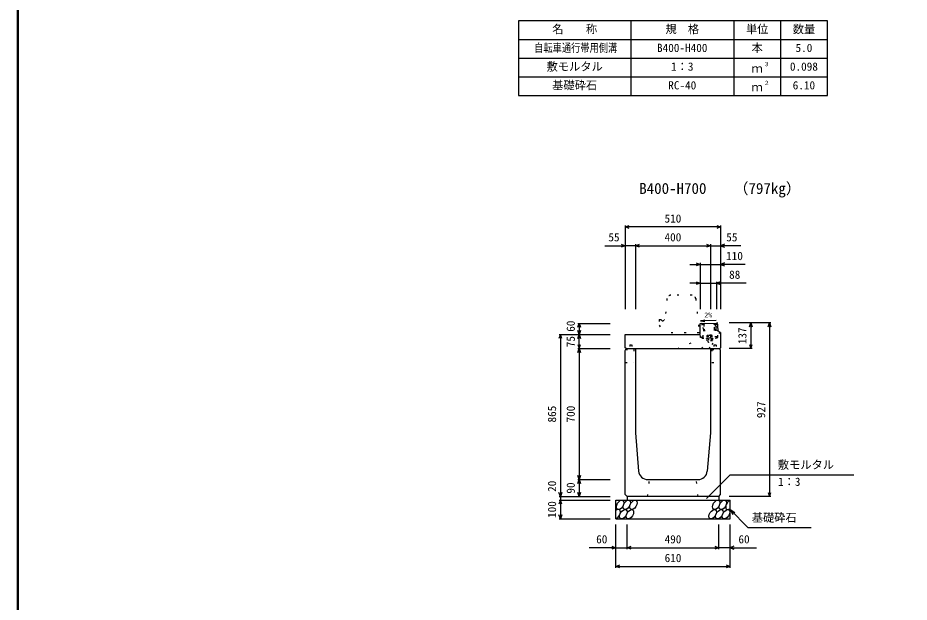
# Model space of a CAD drawing. Units: millimetres, scale not verified. Extents: x -12600 to 12600, y -5940 to 5940.
# Drawn here: x -3800 to 962, y -413 to 2709 of the extents above; entities that cross this region are included whole.
import ezdxf
from ezdxf.enums import TextEntityAlignment as Align

# ---------------------------------------------------------------- set-up
doc = ezdxf.new("R2010")
doc.units = ezdxf.units.MM
doc.header["$LTSCALE"] = 40
doc.linetypes.add('DOTTED', pattern=[1.75, 0.25, -1.5])
for name, color, linetype, lineweight in [('0-0_DIM', 7, 'Continuous', 25), ('0-2_HATCH', 6, 'Continuous', 25), ('0-3_HYO', 3, 'Continuous', 25), ('0-4_HYO2', 4, 'Continuous', 25), ('0-5_OUTLINE', 3, 'Continuous', 25), ('0-6_OUTLINE2', 4, 'DOTTED', 25), ('0-7_TXT', 7, 'Continuous', 25), ('0-8_WAKU', 3, 'Continuous', 25)]:
    doc.layers.add(name, color=color, linetype=linetype, lineweight=lineweight)
doc.styles.add('ＭＳ ゴシック', font='')
doc.styles.get('ＭＳ ゴシック').set_extended_font_data('MS Gothic')

msp = doc.modelspace()

# ---------------------------------------------------------------- linework, layer by layer
at = {"layer": '0-0_DIM'}
for p, q in [((-555, 1598.96), (-555, 1151.46)), ((-45, 1591.46), (-555, 1591.46)), ((-45, 1598.96), (-45, 1151.46)), ((-663.38, 1491.46), (-555, 1491.46)), ((-500, 1491.46), (-555, 1491.46)), ((-500, 1498.96), (-500, 1151.46)), ((-500, 1491.46), (-100, 1491.46)), ((-100, 1498.96), (-100, 1151.46)), ((-100, 1491.46), (-45, 1491.46)), ((63.38, 1491.46), (-45, 1491.46)), ((-210, 1391.46), (-155, 1391.46)), ((-155, 1398.96), (-155, 1151.46)), ((-155, 1391.46), (-45, 1391.46)), ((86.52, 1391.46), (-45, 1391.46)), ((-155, 1291.46), (-210, 1291.46)), ((-155, 1291.46), (-67, 1291.46)), ((-67, 1298.96), (-67, 1151.46)), ((91.78, 1291.46), (-67, 1291.46)), ((-808.5, 1076.46), (-636, 1076.46)), ((-801, 1076.46), (-801, 1016.46)), ((223.5, 1078.46), (1, 1078.46)), ((116, 1078.46), (116, 941.46)), ((216, 1078.46), (216, 151.46)), ((-908.5, 1016.46), (-636, 1016.46)), ((-901, 1016.46), (-901, 151.46)), ((-801, 941.46), (-801, 1016.46)), ((-808.5, 941.46), (-636, 941.46)), ((-801, 941.46), (-801, 241.46)), ((123.5, 941.46), (1, 941.46)), ((-808.5, 241.46), (-636, 241.46)), ((-801, 241.46), (-801, 151.46)), ((-121.23, 140.65), (5, 266.89)), ((5, 266.89), (666.46, 266.89)), ((-908.5, 151.46), (-636, 151.46)), ((-901, 151.46), (-901, 131.46)), ((223.5, 151.46), (1, 151.46)), ((-908.5, 131.46), (-636, 131.46)), ((-901, 131.46), (-901, 31.46)), ((5, 81.46), (100.76, -14.29)), ((5, 81.46), (30.98, 66.46)), ((5, 81.46), (20, 55.48)), ((-908.5, 31.46), (-636, 31.46)), ((-605, -229.9), (-605, 1.46)), ((-545, -129.9), (-545, 1.46)), ((-55, -129.9), (-55, 1.46)), ((5, -229.9), (5, 1.46)), ((100.76, -14.29), (438.31, -14.29)), ((-605, -122.4), (-746.79, -122.4)), ((-605, -122.4), (-545, -122.4)), ((-545, -122.4), (-55, -122.4)), ((5, -122.4), (-55, -122.4)), ((5, -122.4), (146.79, -122.4)), ((-605, -222.4), (5, -222.4))]:
    msp.add_line(p, q, dxfattribs=at)
for points in [[(-533.86, 1583.77), (-555, 1591.46), (-533.86, 1599.16)], [(-66.14, 1599.16), (-45, 1591.46), (-66.14, 1583.77)], [(-576.14, 1499.16), (-555, 1491.46), (-576.14, 1483.77)], [(-478.86, 1483.77), (-500, 1491.46), (-478.86, 1499.16)], [(-121.14, 1499.16), (-100, 1491.46), (-121.14, 1483.77)], [(-23.86, 1499.16), (-45, 1491.46), (-23.86, 1483.77)], [(-176.14, 1399.16), (-155, 1391.46), (-176.14, 1383.77)], [(-23.86, 1399.16), (-45, 1391.46), (-23.86, 1383.77)], [(-176.14, 1299.16), (-155, 1291.46), (-176.14, 1283.77)], [(-45.86, 1299.16), (-67, 1291.46), (-45.86, 1283.77)], [(-808.7, 1055.32), (-801, 1076.46), (-793.3, 1055.32)], [(108.3, 1057.32), (116, 1078.46), (123.7, 1057.32)], [(208.3, 1057.32), (216, 1078.46), (223.7, 1057.32)], [(-893.3, 995.32), (-901, 1016.46), (-908.7, 995.32)], [(-793.3, 1037.61), (-801, 1016.46), (-808.7, 1037.61)], [(-808.7, 995.32), (-801, 1016.46), (-793.3, 995.32)], [(-808.7, 962.61), (-801, 941.46), (-793.3, 962.61)], [(108.3, 962.61), (116, 941.46), (123.7, 962.61)], [(-808.7, 920.32), (-801, 941.46), (-793.3, 920.32)], [(-793.3, 262.61), (-801, 241.46), (-808.7, 262.61)], [(-808.7, 220.32), (-801, 241.46), (-793.3, 220.32)], [(-893.3, 172.61), (-901, 151.46), (-908.7, 172.61)], [(-793.3, 172.61), (-801, 151.46), (-808.7, 172.61)], [(208.3, 172.61), (216, 151.46), (223.7, 172.61)], [(-893.3, 110.32), (-901, 131.46), (-908.7, 110.32)], [(-893.3, 52.61), (-901, 31.46), (-908.7, 52.61)], [(-626.14, -114.71), (-605, -122.4), (-626.14, -130.1)], [(-523.86, -130.1), (-545, -122.4), (-523.86, -114.71)], [(-76.14, -114.71), (-55, -122.4), (-76.14, -130.1)], [(26.14, -114.71), (5, -122.4), (26.14, -130.1)], [(-583.86, -230.1), (-605, -222.4), (-583.86, -214.71)], [(-16.14, -214.71), (5, -222.4), (-16.14, -230.1)]]:
    msp.add_lwpolyline(points, dxfattribs=at)
at = {"layer": '0-2_HATCH', "linetype": 'DOTTED'}
for p, q in [((-66.07, 998.28), (-67.72, 1078.26)), ((-144.16, 1001.68), (-153.16, 1001.49)), ((-66.2, 1004.28), (-144.18, 1002.68)), ((-137.68, 1002.81), (-138.54, 1044.8)), ((-138.4, 1037.8), (-73.41, 1039.14)), ((-114.5, 1012.66), (-116.96, 1010.74)), ((-116.81, 1003.24), (-116.96, 1010.74)), ((-90.57, 1003.78), (-116.81, 1003.24)), ((-116.57, 1011.09), (-114.5, 1012.66)), ((-93.26, 1013.1), (-114.5, 1012.66)), ((-110.56, 1003.37), (-110.72, 1010.87)), ((-96.81, 1003.65), (-96.97, 1011.15)), ((-91.13, 1011.61), (-93.26, 1013.1)), ((-90.57, 1003.78), (-90.72, 1011.28)), ((-73.56, 1046.14), (-72.69, 1004.15)), ((-66.18, 1003.28), (-60.18, 1003.4)), ((-60.18, 1003.4), (-60.86, 1036.65)), ((-120.06, 997.17), (-87.07, 997.85)), ((-117.13, 983.23), (-117.39, 995.73)), ((-89.42, 983.8), (-117.13, 983.23)), ((-110.46, 995.87), (-110.2, 983.37)), ((-96.61, 996.15), (-96.35, 983.66)), ((-89.68, 996.3), (-89.42, 983.8)), ((-87.07, 997.85), (-87.04, 996.35))]:
    msp.add_line(p, q, dxfattribs=at)
at = {"layer": '0-2_HATCH'}
msp.add_line((-61.4, 1063.02), (-60.86, 1036.65), dxfattribs=at)
at = {"layer": '0-2_HATCH', "linetype": 'DOTTED'}
for points in [[(-153.16, 1001.49), (-154.7, 1076.48), (-145.7, 1076.66)], [(-145.7, 1076.66), (-144.06, 996.68), (-66.07, 998.28)], [(-138.54, 1044.8), (-137.54, 1044.82), (-138.04, 1068.82), (-139.04, 1068.8), (-139.18, 1075.79), (-74.2, 1077.13)], [(-134.18, 1075.9), (-134.04, 1068.9), (-135.04, 1068.88), (-134.55, 1044.88), (-133.55, 1044.9), (-133.4, 1037.91)], [(-78.41, 1039.04), (-78.56, 1046.04), (-77.56, 1046.06), (-78.05, 1070.05), (-79.05, 1070.03), (-79.19, 1077.03)], [(-74.2, 1077.13), (-74.05, 1070.13), (-75.05, 1070.11), (-74.56, 1046.12), (-73.56, 1046.14)], [(-61.4, 1063.02), (-61.72, 1078.39), (-67.72, 1078.26)], [(-87.04, 996.35), (-120.03, 995.67), (-120.06, 997.17)]]:
    msp.add_lwpolyline(points, dxfattribs=at)
for centre, radius, start, end in [((-113.77, 1007.52), 4.53, 47.57461, 134.78335), ((-103.47, 992.73), 19.53, 70.56972, 111.78823), ((-93.78, 1007.93), 4.53, 47.57461, 134.78335), ((-103.28, 983.51), 11, 181.1783, 1.1783)]:
    msp.add_arc(centre, radius, start, end, dxfattribs=at)
at = {"layer": '0-2_HATCH'}
for centre in [(-582.11, 106.46), (-546.63, 106.46), (-511.16, 106.46), (-68.95, 106.46), (-33.48, 106.46), (-565.23, 56.46), (-529.75, 56.46), (-87.55, 56.46), (-52.07, 56.46), (-16.59, 56.46)]:
    msp.add_ellipse(centre, major_axis=(14.54, 23.54), ratio=0.5792, dxfattribs=at)
for centre, start_param, end_param in [((2, 106.46), 0.6666252, 4.1103269), ((-600.7, 56.46), 3.7419964, 7.318141)]:
    msp.add_ellipse(centre, major_axis=(14.54, 23.54), ratio=0.5792, start_param=start_param, end_param=end_param, dxfattribs=at)
at = {"layer": '0-3_HYO'}
for p, q in [((-525, 2693.36), (-525, 2293.36)), ((25, 2693.36), (25, 2293.36)), ((275, 2693.36), (275, 2293.36)), ((-1125, 2593.36), (525, 2593.36))]:
    msp.add_line(p, q, dxfattribs=at)
msp.add_lwpolyline([(-1125, 2293.36), (525, 2293.36), (525, 2693.36), (-1125, 2693.36)], close=True, dxfattribs=at)
at = {"layer": '0-4_HYO2'}
for p, q in [((-1125, 2493.36), (525, 2493.36)), ((-1125, 2393.36), (525, 2393.36))]:
    msp.add_line(p, q, dxfattribs=at)
at = {"layer": '0-5_OUTLINE', "linetype": 'DOTTED'}
for p, q in [((-331.81, 1208.41), (-343, 1096.46)), ((-198.1, 1226.46), (-311.9, 1226.46)), ((-178.2, 1208.45), (-160, 1026.46)), ((-373, 1096.46), (-373, 1066.46)), ((-373, 1096.46), (-365, 1096.46)), ((-373, 1066.46), (-350, 1026.46)), ((-160, 1026.46), (-350, 1026.46))]:
    msp.add_line(p, q, dxfattribs=at)
at = {"layer": '0-5_OUTLINE'}
for p, q in [((-155, 1076.46), (-67, 1078.28)), ((-155, 1016.46), (-155, 1076.46)), ((-67, 1078.28), (-61, 1072.4)), ((-61, 1072.4), (-61, 1063.47)), ((-45, 1028.4), (-70, 1041.4)), ((-45, 1028.4), (-45, 946.46)), ((-550, 941.46), (-555, 946.46)), ((-555, 161.46), (-555, 931.46)), ((-100, 941.46), (-100, 491.46)), ((-50, 941.46), (-45, 946.46)), ((-45, 931.46), (-50, 941.46)), ((-45, 161.46), (-45, 931.46)), ((-100, 491.46), (-116.32, 287.48)), ((-433.84, 241.46), (-166.16, 241.46)), ((-555, 161.46), (-545, 151.46)), ((-55, 151.46), (-545, 151.46)), ((-545, 151.46), (-545, 131.46)), ((-55, 151.46), (-45, 161.46)), ((-55, 151.46), (-55, 131.46)), ((-605, 131.46), (5, 131.46)), ((-605, 31.46), (-605, 131.46)), ((5, 31.46), (5, 131.46)), ((-605, 31.46), (5, 31.46))]:
    msp.add_line(p, q, dxfattribs=at)
at = {"layer": '0-5_OUTLINE', "linetype": 'DOTTED'}
msp.add_lwpolyline([(-365, 1096.46), (-355, 1086.46), (-345, 1096.46), (-343, 1096.46)], dxfattribs=at)
at = {"layer": '0-5_OUTLINE'}
for points in [[(-61, 1063.47), (-70, 1053.47), (-70, 1041.4)], [(-555, 946.46), (-555, 1016.46), (-155, 1016.46)], [(-555, 931.46), (-550, 941.46), (-50, 941.46)], [(-500, 941.46), (-500, 491.46), (-483.68, 287.48)]]:
    msp.add_lwpolyline(points, dxfattribs=at)
at = {"layer": '0-5_OUTLINE', "linetype": 'DOTTED'}
for centre, start, end in [((-311.9, 1206.46), 90, 174.40835), ((-198.1, 1206.46), 4.08463, 90)]:
    msp.add_arc(centre, 20, start, end, dxfattribs=at)
at = {"layer": '0-5_OUTLINE'}
for centre, start, end in [((-433.84, 291.46), 184.57392, 270), ((-166.16, 291.46), 270, 355.42608)]:
    msp.add_arc(centre, 50, start, end, dxfattribs=at)
at = {"layer": '0-6_OUTLINE2'}
for p, q in [((-146.21, 941.46), (-70, 1041.4)), ((-107.2, 941.46), (-60.19, 1003.4)), ((-48.67, 1030.31), (-105.81, 941.46)), ((-531, 961.96), (-519, 961.96)), ((-531, 961.96), (-531, 936.96)), ((-519, 961.96), (-519, 936.96)), ((-275.43, 941.46), (-144.06, 996.68)), ((-81, 961.96), (-69, 961.96)), ((-81, 961.96), (-81, 936.96)), ((-69, 961.96), (-69, 936.96)), ((-552.25, 936.96), (-508, 936.96)), ((-508, 936.96), (-508, 866.46)), ((-92, 936.96), (-92, 866.46)), ((-92, 936.96), (-47.75, 936.96)), ((-555, 866.46), (-508, 866.46)), ((-92, 866.46), (-45, 866.46)), ((-435, 151.46), (-425, 241.46)), ((-165, 151.46), (-175, 241.46))]:
    msp.add_line(p, q, dxfattribs=at)
at = {"layer": '0-7_TXT'}
msp.add_line((-153.28, 1090.4), (-129.56, 1086.72), dxfattribs=at)
msp.add_lwpolyline([(-68.72, 1092.14), (-153.28, 1090.4), (-129.74, 1095.05)], dxfattribs=at)
at = {"layer": '0-8_WAKU', "lineweight": 50}
msp.add_lwpolyline([(-3800, -5540), (12200, -5540), (12200, 5540), (-3800, 5540)], close=True, dxfattribs=at)

# ---------------------------------------------------------------- texts
at = {"layer": '0-0_DIM', "style": 'ＭＳ ゴシック'}
for s, p in [('510', (-345, 1601.46)), ('55', (-644.84, 1501.46)), ('400', (-345, 1501.46)), ('55', (-15.16, 1501.46)), ('110', (-15.98, 1401.46)), ('88', (0.19, 1301.46)), ('敷モルタル', (260.6, 285.62)), ('1：3', (261.6, 194.93)), ('基礎砕石', (121.32, 2.88)), ('60', (-710, -112.4)), ('490', (-344.47, -112.4)), ('60', (50, -112.4)), ('610', (-344.47, -212.4))]:
    msp.add_text(s, height=43.99, dxfattribs=at).set_placement(p, align=Align.BOTTOM_LEFT)
for s, p in [('60', (-811, 1031.46)), ('137', (106, 964.96)), ('75', (-811, 948.96)), ('865', (-911, 546.71)), ('700', (-811, 546.71)), ('927', (206, 569.96)), ('20', (-911, 175.78)), ('90', (-811, 166.46)), ('100', (-911, 36.46))]:
    msp.add_text(s, height=43.99, rotation=90, dxfattribs=at).set_placement(p, align=Align.BOTTOM_LEFT)
at = {"layer": '0-7_TXT', "style": 'ＭＳ ゴシック'}
for s, height, p in [('名\u3000\u3000称', 43.99, (-945, 2613.36)), ('規\u3000格', 43.99, (-340, 2613.36)), ('単位', 43.99, (90, 2613.36)), ('数量', 43.99, (340, 2613.36)), ('本', 43.99, (120, 2513.36)), ('B400-H400', 43.99, (-385, 2513.36)), ('5.0', 43.99, (355, 2513.36)), ('敷モルタル', 43.99, (-975, 2413.36)), ('1：3', 43.99, (-310, 2413.36)), ('ｍ', 43.99, (120, 2403.36)), ('３', 21.99, (185.54, 2443.73)), ('0.098', 43.99, (325, 2413.36)), ('基礎砕石', 43.99, (-945, 2313.36)), ('RC-40', 43.99, (-325, 2313.36)), ('ｍ', 43.99, (120, 2303.36)), ('２', 21.99, (185.54, 2343.73)), ('6.10', 43.99, (340, 2313.36)), ('B400-H700', 58.65, (-480, 1750.44)), ('（797kg）', 58.65, (23.7, 1750.44)), ('2%', 26.39, (-131.82, 1100.21))]:
    msp.add_text(s, height=height, dxfattribs=at).set_placement(p, align=Align.BOTTOM_LEFT)
at = {"layer": '0-7_TXT', "style": 'ＭＳ ゴシック', "width": 0.8}
msp.add_text('自転車通行帯用側溝', height=43.99, dxfattribs=at).set_placement((-1041, 2513.36), align=Align.BOTTOM_LEFT)

doc.saveas('drawing.dxf')
